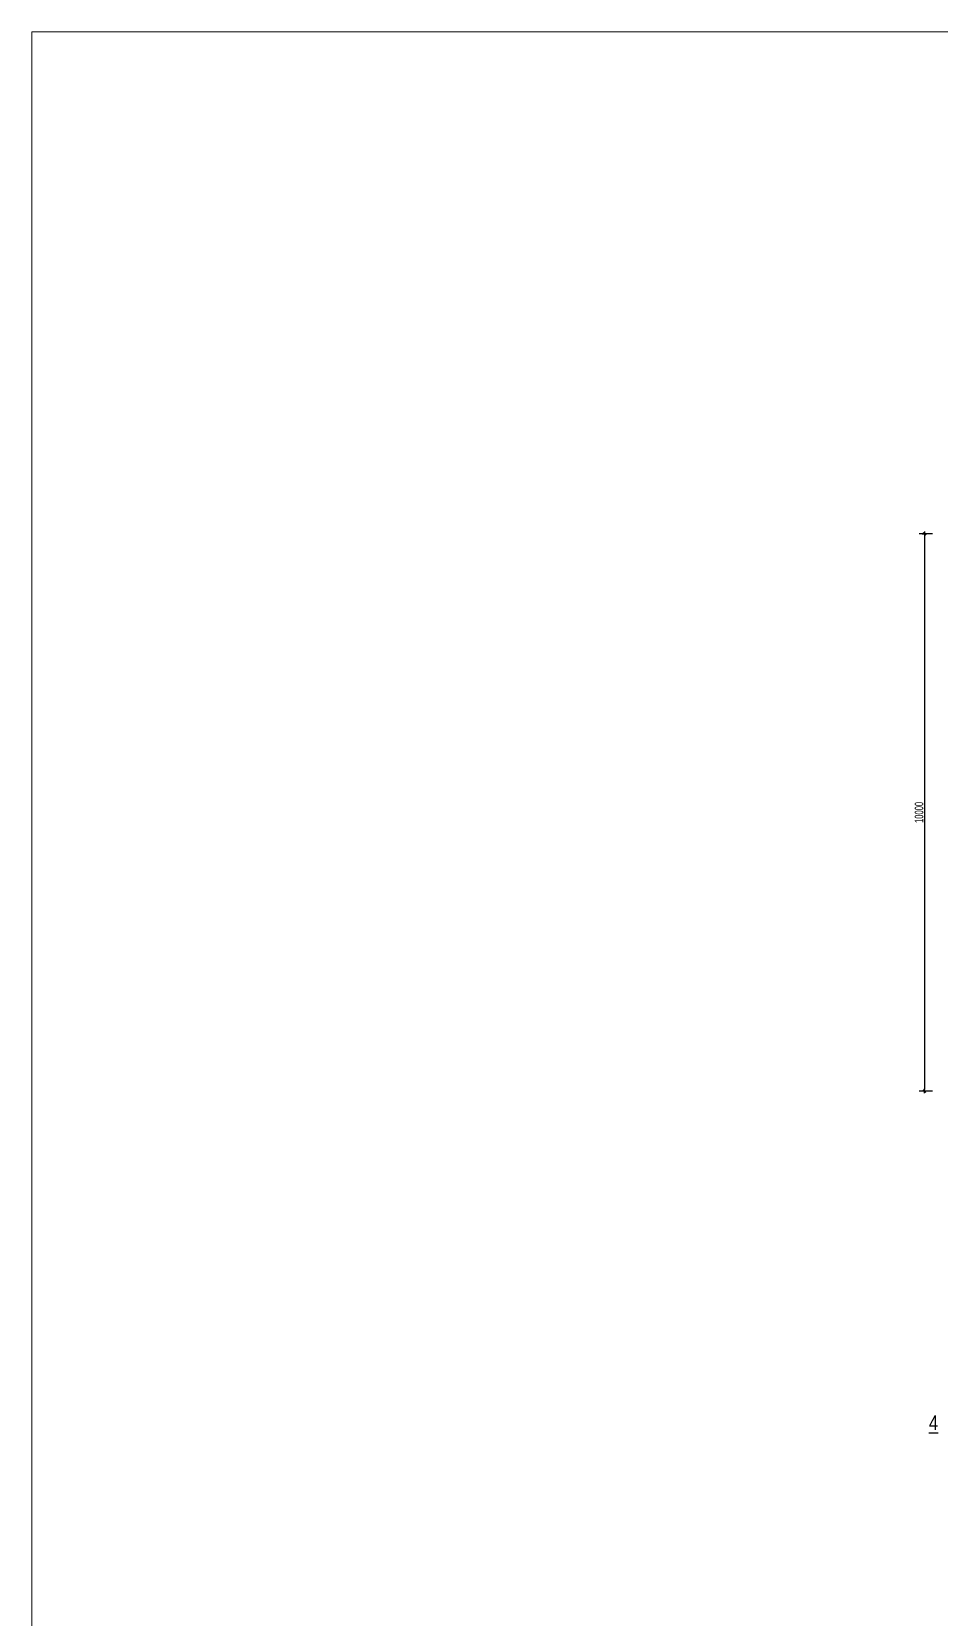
# Model space of a CAD drawing. Extents: x -79995 to 347433, y -157641 to 104789.
# Drawn here: x 248893 to 255646, y 18065 to 29871 of the extents above; entities that cross this region are included whole.
import ezdxf
from ezdxf.enums import TextEntityAlignment as Align

# ---------------------------------------------------------------- set-up
doc = ezdxf.new("R2010")
doc.units = 0
doc.layers.get('DEFPOINTS').update_dxf_attribs({"linetype": 'CONTINUOUS'})
doc.layers.add('DIM', color=1, linetype='CONTINUOUS')
doc.layers.add('TEXT', color=7, linetype='CONTINUOUS')
doc.layers.add('TEXT NHỎ KC Dim - Ghi chú', color=3, linetype='CONTINUOUS', lineweight=18)
doc.styles.add('ARIAL', font='', dxfattribs={"width": 0.75})
doc.styles.add('VNARIALH', font='', dxfattribs={"width": 0.75})
doc.styles.get('ARIAL').set_extended_font_data('RD Arial Narrow E')
doc.styles.get('VNARIALH').set_extended_font_data('RD Arial NarrowH')
doc.dimstyles.new('DIM11', dxfattribs={"dimtxt": 63, "dimasz": 10.5, "dimexe": 40, "dimexo": 40, "dimgap": 7.875, "dimtad": 1, "dimdec": 0, "dimzin": 0, "dimdsep": 46, "dimtxsty": 'ARIAL', "dimblk": 'GACHCHEO', "dimcen": 0.09, "dimclre": 1, "dimclrt": 2, "dimadec": 0, "dimazin": 0, "dimtfac": 1, "dimtdec": 4, "dimtmove": 0, "dimatfit": 0, "dimldrblk": 'GACHCHEO', "dimfxl": 1, "dimtolj": 1, "dimtzin": 0, "dimarcsym": 0})

# ---------------------------------------------------------------- blocks, each defined once
blk = doc.blocks.new('GACHCHEO')
at = {"layer": 'DIM'}
for p, q in [((1.5, 0), (-1.5, 0)), ((0, 1.5), (0, -1.5))]:
    blk.add_line(p, q, dxfattribs=at)
at = {"layer": 'DIM', "color": 3}
blk.add_line((-1, -1), (1, 1), dxfattribs=at)
blk = doc.blocks.new('*D1728')
at = {"layer": 'DEFPOINTS', "color": 0, "transparency": 16777216}
for p in [(255636, 26133), (255536, 21983), (255636, 21983)]:
    blk.add_point(p, dxfattribs=at)
at = {"layer": 'DIM', "color": 1, "lineweight": -2, "transparency": 16777216}
for p, q in [((255596, 26133), (255496, 26133)), ((255596, 21983), (255496, 21983))]:
    blk.add_line(p, q, dxfattribs=at)
at = {"layer": 'DIM', "color": 0, "lineweight": -2, "transparency": 16777216}
blk.add_line((255536, 26123), (255536, 21994), dxfattribs=at)
at = {"layer": 'DIM', "color": 0, "lineweight": -2, "transparency": 16777216, "xscale": 10.5, "yscale": 10.5, "zscale": 10.5}
for p, rotation in [((255536, 26133), 90), ((255536, 21983), 270)]:
    blk.add_blockref('GACHCHEO', p, dxfattribs=dict(at, rotation=rotation))
at = {"layer": 'DIM', "color": 2, "transparency": 16777216, "insert": (255496, 24058), "char_height": 63, "attachment_point": 5, "rotation": 90, "style": 'ARIAL'}
blk.add_mtext('\\A1;10000', dxfattribs=at)

msp = doc.modelspace()

# ---------------------------------------------------------------- linework, layer by layer
at = {"layer": 'TEXT NHỎ KC Dim - Ghi chú'}
msp.add_lwpolyline([(248892.87, 29871.297), (272456.358, 29871.297), (272456.358, 6642.094), (248892.87, 6642.094)], close=True, dxfattribs=at)

# ---------------------------------------------------------------- texts
at = {"layer": 'TEXT', "color": 4, "style": 'VNARIALH'}
msp.add_text('%%U4', height=108, dxfattribs=at).set_placement((255637.662, 19427.246), align=Align.BOTTOM_RIGHT)

# ---------------------------------------------------------------- dimensions: what is measured, and where the dimension line sits
at = {"layer": 'DIM', "color": 1}
dim = msp.add_aligned_dim(p1=(255636.3, 26133.007), p2=(255636.3, 21983.007), distance=-100, text='10000', dimstyle='DIM11', dxfattribs=at)
dim.commit()
dim.dimension.update_dxf_attribs({"geometry": '*D1728', "text_midpoint": (255496.259, 24058.007)})

doc.saveas('drawing.dxf')
